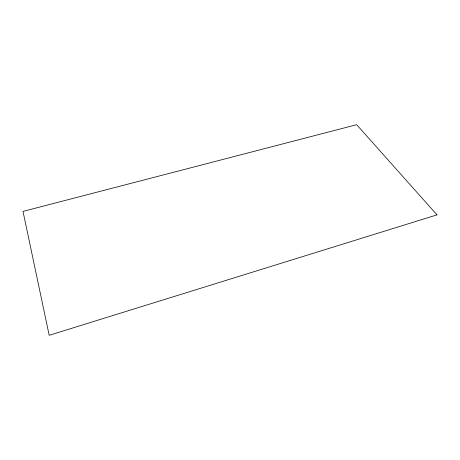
<?xml version="1.0" encoding="UTF-8"?>
<svg xmlns="http://www.w3.org/2000/svg" width="460" height="460" viewBox="0 0 460 460"><rect width="100%" height="100%" fill="white"/><g stroke="black" fill="none" stroke-linecap="round" stroke-linejoin="round"><path stroke-width="0.69" d="M437 214.866L49.191 335.3L23 211.393L356.667 124.7L437 214.866"/></g></svg>
